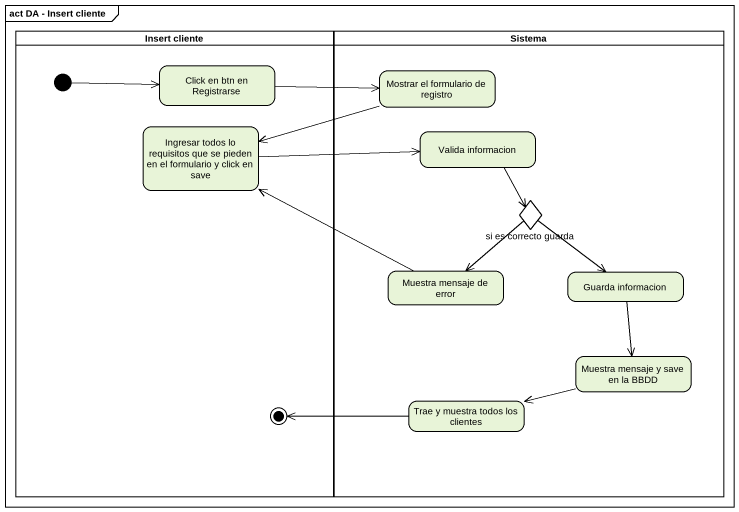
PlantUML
@startuml
mainframe act DA - Insert cliente
hide empty description
state "Insert cliente" as Insert_cliente <<partition>> {
  state "Click en btn en Registrarse" as Click_en_btn_en_Registrarse
  state "Ingresar todos lo requisitos que se pieden en el formulario y click en save" as Ingresar_todos_lo
  state final1 <<end>>
  [*] -right-> Click_en_btn_en_Registrarse
}
state Sistema <<partition>> {
  state "Mostrar el formulario de registro" as Mostrar_el_formulario_de
  state "Valida informacion" as Valida_informacion
  state "si es correcto guarda" as si_es_correcto_guarda <<choice>>
  state "Muestra mensaje de error" as Muestra_mensaje_de_error
  state "Guarda informacion" as Guarda_informacion
  state "Muestra mensaje y save en la BBDD" as Muestra_mensaje_y_save_en
  state "Trae y muestra todos los clientes" as Trae_y_muestra_todos_los
}
Click_en_btn_en_Registrarse -right-> Mostrar_el_formulario_de
Mostrar_el_formulario_de -left-> Ingresar_todos_lo
Ingresar_todos_lo -right-> Valida_informacion
Valida_informacion --> si_es_correcto_guarda
si_es_correcto_guarda --> Muestra_mensaje_de_error
si_es_correcto_guarda --> Guarda_informacion
Muestra_mensaje_de_error -left-> Ingresar_todos_lo
Guarda_informacion --> Muestra_mensaje_y_save_en
Muestra_mensaje_y_save_en -left-> Trae_y_muestra_todos_los
Trae_y_muestra_todos_los -left-> final1
@enduml
